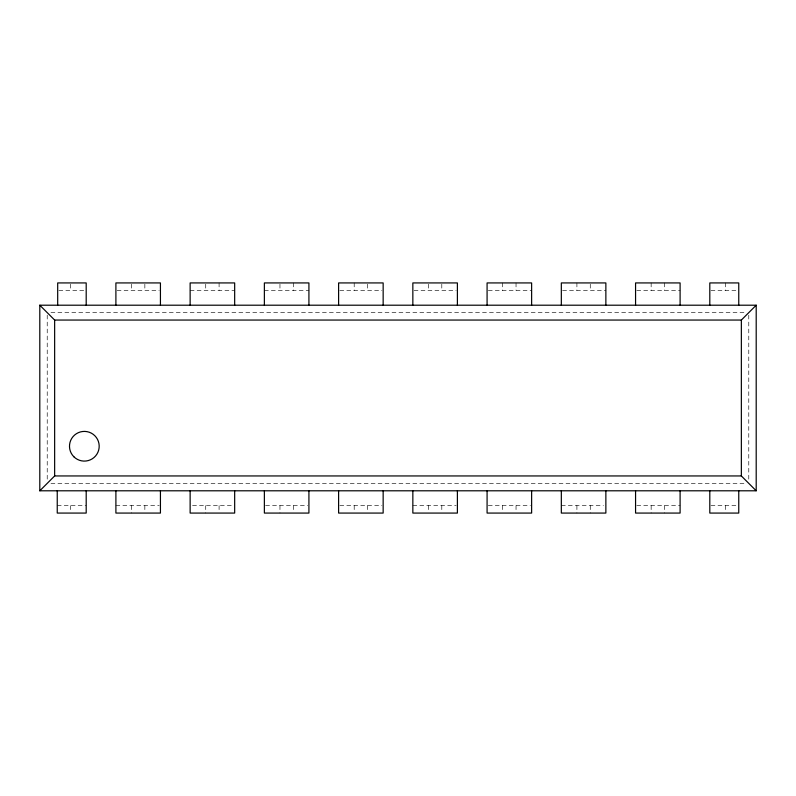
<?xml version="1.0" encoding="UTF-8"?>
<svg xmlns="http://www.w3.org/2000/svg" width="796" height="796" viewBox="0 0 796 796"><rect width="100%" height="100%" fill="white"/><g stroke="black" fill="none" stroke-linecap="round" stroke-linejoin="round"><path stroke-width="0.6" stroke-dasharray="3.98 2.98" d="M58.864 290.351L85.003 290.351M117.092 290.351L159.24 290.351M190.135 290.351L234.671 290.351M264.371 290.351L308.918 290.351M339.812 290.351L381.951 290.351M414.049 290.351L456.188 290.351M488.286 290.351L531.628 290.351M562.563 290.351L605.865 290.351M636.76 290.351L680.102 290.351M710.997 290.351L738.758 290.351M50.944 312.629L745.056 312.629M50.944 483.371L745.056 483.371M57.242 505.649L86.197 505.649M115.898 505.649L159.24 505.649M192.532 505.649L233.437 505.649M265.565 505.649L307.714 505.649M339.812 505.649L381.951 505.649M412.845 505.649L456.188 505.649M488.286 505.649L530.435 505.649M561.329 505.649L603.467 505.649M636.76 505.649L680.102 505.649M710.997 505.649L737.544 505.649M748.777 315.097L748.777 480.903M725.395 282.928L725.395 290.351M725.395 505.649L725.395 511.828M664.511 282.928L664.511 290.351M664.511 505.649L664.511 513.072M651.148 282.928L651.148 290.351M651.148 505.649L651.148 513.072M590.274 284.172L590.274 290.351M590.274 505.649L590.274 513.072M576.911 282.928L576.911 290.351M576.911 505.649L576.911 513.072M516.037 282.928L516.037 290.351M516.037 505.649L516.037 511.828M502.674 282.928L502.674 290.351M502.674 505.649L502.674 511.828M441.8 284.172L441.8 290.351M441.8 505.649L441.8 511.828M428.437 284.172L428.437 290.351M428.437 505.649L428.437 511.828M367.563 284.172L367.563 290.351M367.563 505.649L367.563 511.828M354.2 282.928L354.2 290.351M354.2 505.649L354.2 511.828M293.326 282.928L293.326 290.351M293.326 505.649L293.326 511.828M279.963 284.172L279.963 290.351M279.963 505.649L279.963 513.072M219.089 282.928L219.089 290.351M219.089 505.649L219.089 511.828M205.726 284.172L205.726 290.351M205.726 505.649L205.726 513.072M144.852 284.172L144.852 290.351M144.852 505.649L144.852 511.828M131.489 284.172L131.489 290.351M131.489 505.649L131.489 513.072M70.605 284.172L70.605 290.351M70.605 505.649L70.605 511.828M47.223 315.097L47.223 480.903"/><path stroke-width="1.19" d="M39.8 490.794L54.645 475.948L741.355 475.948L756.2 490.794L756.2 305.206L39.8 305.206L39.8 490.794L756.2 490.794M39.8 305.206L54.645 320.052L741.355 320.052L756.2 305.206M741.355 320.052L741.355 475.948M738.758 305.206L738.758 282.928L709.803 282.928L709.803 305.206M738.758 490.794L738.758 513.072L709.803 513.072L709.803 490.794M680.102 305.206L680.102 282.928L635.566 282.928L635.566 305.206M680.102 490.794L680.102 513.072L635.566 513.072L635.566 490.794M605.865 305.206L605.865 282.928L561.329 282.928L561.329 305.206M605.865 490.794L605.865 513.072L561.329 513.072L561.329 490.794M531.628 305.206L531.628 282.928L487.082 282.928L487.082 305.206M531.628 490.794L531.628 513.072L487.082 513.072L487.082 490.794M457.392 305.206L457.392 282.928L412.845 282.928L412.845 305.206M457.392 490.794L457.392 513.072L412.845 513.072L412.845 490.794M383.155 305.206L383.155 282.928L338.608 282.928L338.608 305.206M383.155 490.794L383.155 513.072L338.608 513.072L338.608 490.794M308.918 305.206L308.918 282.928L264.371 282.928L264.371 305.206M308.918 490.794L308.918 513.072L264.371 513.072L264.371 490.794M234.671 305.206L234.671 282.928L190.135 282.928L190.135 305.206M234.671 490.794L234.671 513.072L190.135 513.072L190.135 490.794M160.434 305.206L160.434 282.928L115.898 282.928L115.898 305.206M160.434 490.794L160.434 513.072L115.898 513.072L115.898 490.794M86.197 305.206L86.197 282.928L57.69 282.928L57.69 305.206M86.197 490.794L86.197 513.072L57.242 513.072L57.242 490.794M54.645 320.052L54.645 475.948M73.849 456.755A14.845 14.845 0 0 0 98.684 450.098A14.845 14.845 0 0 0 80.496 431.91A14.845 14.845 0 0 0 73.849 456.755"/></g></svg>
